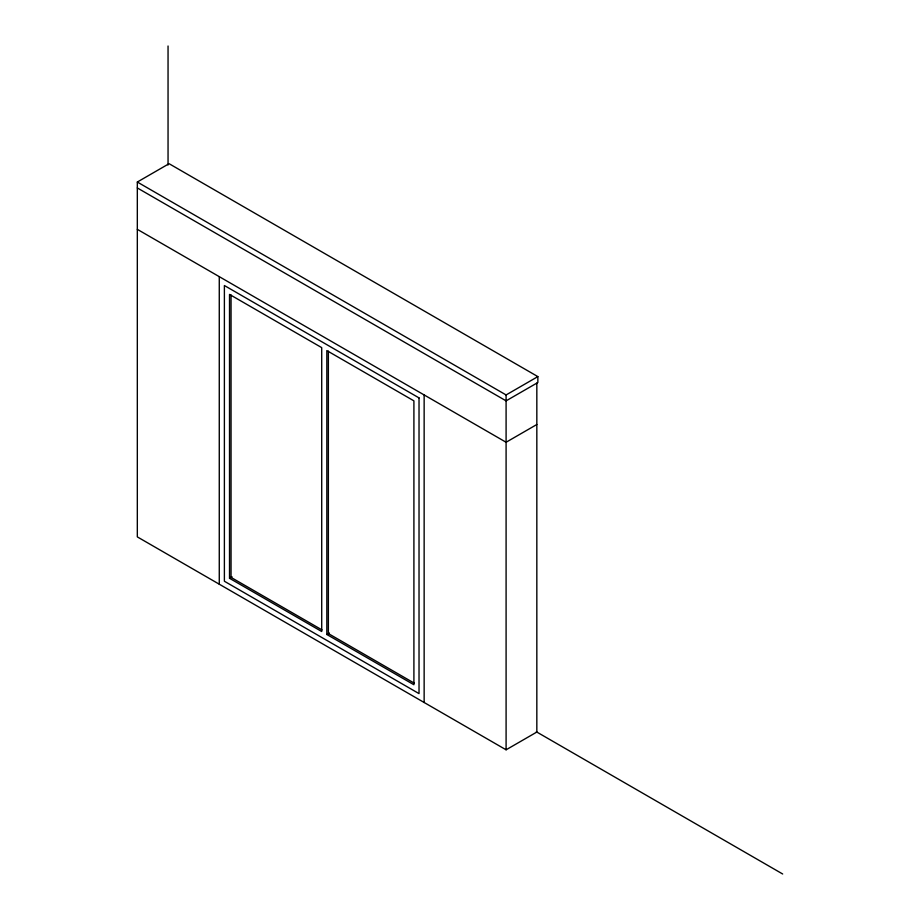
<?xml version="1.0" encoding="UTF-8"?>
<svg xmlns="http://www.w3.org/2000/svg" width="920" height="920" viewBox="0 0 920 920"><rect width="100%" height="100%" fill="white"/><g stroke="black" fill="none" stroke-linecap="round" stroke-linejoin="round"><path stroke-width="1.38" d="M536.832 383.111L536.832 732.056L506.092 749.8L137.321 536.889L137.321 182.033L169.073 163.691L537.855 376.602L537.855 382.524L506.092 400.855L137.321 187.945M137.321 182.033L506.092 394.945L537.855 376.602M229.517 578.289L321.712 631.511L321.712 347.633L229.517 294.4L229.517 578.289L232.07 576.805M536.832 424.511L506.092 442.255L137.321 229.344M326.83 634.478L413.908 684.744L413.908 400.855L326.83 350.589L326.83 634.478L329.394 632.994M536.337 731.768L782.678 874M322.011 629.924L231.046 577.403L231.046 294.952M414.195 683.134L328.371 633.581L328.371 351.129M506.092 394.945L506.092 749.8M424.143 394.945L424.143 702.489M219.27 276.655L219.27 584.2M168.049 46L168.049 165.002M419.025 397.9L224.388 285.533L224.388 581.245L419.025 693.611L419.025 397.9"/></g></svg>
